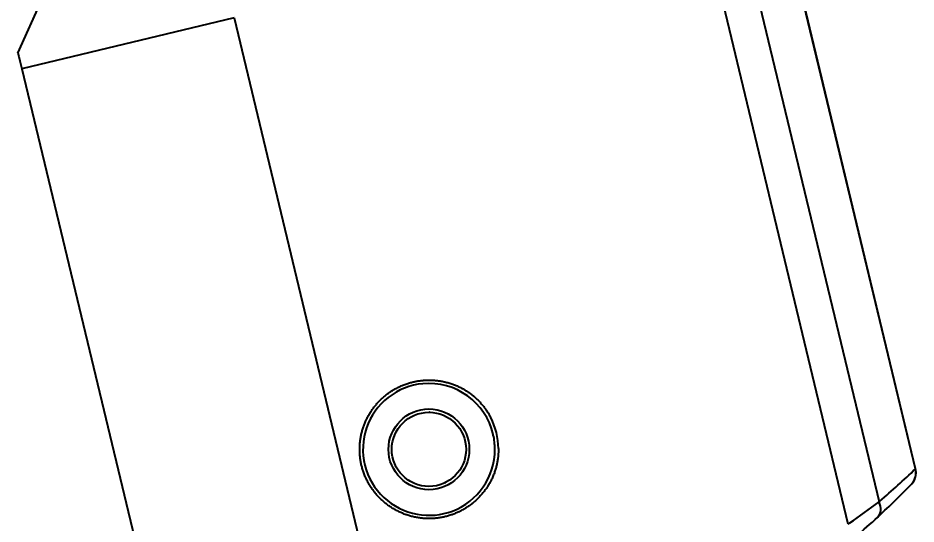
# Model space of a CAD drawing. Header units: millimetres. Extents: x 15 to 415, y 5 to 292.
# Drawn here: x 205.2 to 259.6, y 112.1 to 142.8 of the extents above; entities that cross this region are included whole.
import ezdxf

# ---------------------------------------------------------------- set-up
doc = ezdxf.new("R2010")
doc.units = ezdxf.units.MM
doc.layers.add('Geometrías', color=7, linetype='Continuous')

msp = doc.modelspace()

# ---------------------------------------------------------------- linework, layer by layer
at = {"layer": 'Geometrías', "linetype": 'Continuous', "lineweight": 40}
for p, q in [((228.736, 232.806), (257.394, 113.438)), ((255.522, 112.098), (227.198, 230.076)), ((259.605, 115.443), (249.926, 155.761)), ((259.598, 115.441), (249.928, 155.72)), ((205.189, 140.655), (206.656, 143.949)), ((218.29, 142.792), (205.422, 139.703)), ((218.29, 142.792), (228.743, 99.251)), ((205.422, 139.703), (215.571, 97.432)), ((230.132, 118.877), (230.126, 118.877)), ((228.141, 117.73), (228.147, 117.741)), ((234.002, 117.514), (234.002, 117.515)), ((234.002, 117.515), (234.002, 117.515)), ((234.003, 117.514), (234.002, 117.514)), ((234.007, 117.493), (234.003, 117.514)), ((232.352, 116.636), (232.352, 116.602)), ((234.102, 116.625), (234.102, 116.639)), ((234.102, 116.623), (234.102, 116.625)), ((234.102, 116.617), (234.102, 116.623)), ((234.318, 116.672), (234.318, 116.627)), ((259.598, 115.441), (259.605, 115.443)), ((259.605, 115.443), (259.605, 115.443)), ((228.886, 114.734), (228.88, 114.738)), ((231.106, 114.613), (231.122, 114.621)), ((259.348, 114.505), (259.342, 114.499)), ((259.342, 114.499), (259.342, 114.499)), ((259.348, 114.505), (259.361, 114.519)), ((259.369, 114.528), (259.362, 114.52)), ((259.362, 114.52), (259.363, 114.521)), ((259.362, 114.52), (259.362, 114.52)), ((257.311, 112.522), (257.308, 112.519)), ((257.311, 112.522), (257.311, 112.522)), ((257.366, 112.573), (257.362, 112.57)), ((257.367, 112.574), (257.366, 112.573)), ((257.369, 112.576), (257.367, 112.574)), ((257.367, 112.574), (257.367, 112.574))]:
    msp.add_line(p, q, dxfattribs=at)
at = {"layer": 'Geometrías', "linetype": 'Continuous', "lineweight": 40, "flags": 128}
for points in [[(205.189, 140.655), (205.24, 140.449), (205.301, 140.201), (205.362, 139.953), (205.422, 139.703)], [(231.11, 112.55), (231.055, 112.537), (230.999, 112.524), (230.942, 112.512), (230.885, 112.501), (230.823, 112.49), (230.762, 112.48), (230.7, 112.471), (230.638, 112.462), (230.576, 112.455), (230.514, 112.448), (230.456, 112.443), (230.398, 112.439), (230.34, 112.435), (230.282, 112.433), (230.224, 112.431), (230.166, 112.429), (230.107, 112.429), (230.049, 112.429), (229.991, 112.431), (229.933, 112.433), (229.875, 112.435), (229.817, 112.439), (229.759, 112.443), (229.701, 112.449), (229.643, 112.455), (229.585, 112.462), (229.528, 112.469), (229.47, 112.478), (229.409, 112.487), (229.347, 112.498), (229.286, 112.51), (229.225, 112.523), (229.164, 112.536), (229.103, 112.551), (229.047, 112.565), (228.991, 112.58), (228.935, 112.596), (228.879, 112.612), (228.824, 112.63), (228.769, 112.648), (228.714, 112.666), (228.659, 112.686), (228.605, 112.706), (228.551, 112.728), (228.497, 112.749), (228.444, 112.772), (228.39, 112.795), (228.338, 112.819), (228.285, 112.844), (228.233, 112.87), (228.181, 112.896), (228.13, 112.923), (228.075, 112.952), (228.021, 112.983), (227.967, 113.014), (227.913, 113.046), (227.86, 113.079), (227.808, 113.113), (227.76, 113.145), (227.712, 113.178), (227.664, 113.211), (227.617, 113.245), (227.571, 113.28), (227.525, 113.315), (227.479, 113.351), (227.434, 113.387), (227.39, 113.424), (227.346, 113.462), (227.302, 113.501), (227.259, 113.54), (227.217, 113.579), (227.175, 113.619), (227.134, 113.66), (227.093, 113.701), (227.053, 113.743), (227.013, 113.786), (226.971, 113.832), (226.93, 113.878), (226.89, 113.926), (226.85, 113.974), (226.811, 114.022), (226.773, 114.071), (226.738, 114.117), (226.704, 114.164), (226.67, 114.211), (226.637, 114.259), (226.604, 114.307), (226.573, 114.355), (226.542, 114.404), (226.511, 114.454), (226.482, 114.504), (226.453, 114.554), (226.424, 114.604), (226.397, 114.655), (226.37, 114.707), (226.344, 114.758), (226.318, 114.811), (226.293, 114.863), (226.269, 114.916), (226.246, 114.969), (226.222, 115.026), (226.199, 115.084), (226.176, 115.142), (226.155, 115.2), (226.134, 115.259), (226.114, 115.318), (226.096, 115.374), (226.079, 115.43), (226.062, 115.487), (226.047, 115.544), (226.032, 115.601), (226.018, 115.658), (226.005, 115.716), (225.992, 115.773), (225.981, 115.831), (225.97, 115.889), (225.96, 115.948), (225.951, 116.008), (225.942, 116.067), (225.935, 116.127), (225.928, 116.187), (225.922, 116.245), (225.917, 116.302), (225.913, 116.36), (225.91, 116.418), (225.907, 116.476), (225.906, 116.534), (225.905, 116.592), (225.905, 116.65), (225.906, 116.708), (225.907, 116.766), (225.909, 116.824), (225.913, 116.882), (225.917, 116.94), (225.921, 116.997), (225.927, 117.055), (225.933, 117.113), (225.94, 117.17), (225.948, 117.228), (225.958, 117.289), (225.968, 117.351), (225.979, 117.412), (225.991, 117.473), (226.004, 117.534), (226.018, 117.594), (226.032, 117.651), (226.046, 117.707), (226.062, 117.763), (226.078, 117.818), (226.095, 117.874), (226.112, 117.929), (226.131, 117.984), (226.15, 118.039), (226.17, 118.093), (226.19, 118.148), (226.212, 118.202), (226.234, 118.255), (226.257, 118.309), (226.28, 118.362), (226.305, 118.414), (226.33, 118.467), (226.356, 118.518), (226.382, 118.57), (226.411, 118.625), (226.441, 118.679), (226.472, 118.733), (226.504, 118.787), (226.536, 118.84), (226.57, 118.893), (226.601, 118.941), (226.634, 118.99), (226.667, 119.037), (226.7, 119.085), (226.735, 119.131), (226.769, 119.178), (226.805, 119.224), (226.841, 119.269), (226.878, 119.314), (226.916, 119.358), (226.954, 119.402), (226.992, 119.445), (227.032, 119.488), (227.071, 119.53), (227.112, 119.572), (227.153, 119.613), (227.194, 119.653), (227.236, 119.693), (227.282, 119.735), (227.328, 119.777), (227.375, 119.818), (227.423, 119.858), (227.471, 119.897), (227.52, 119.936), (227.566, 119.971), (227.612, 120.006), (227.659, 120.04), (227.707, 120.074), (227.755, 120.107), (227.803, 120.139), (227.852, 120.17), (227.901, 120.201), (227.95, 120.231), (228, 120.261), (228.051, 120.29), (228.101, 120.318), (228.153, 120.345), (228.204, 120.372), (228.256, 120.398), (228.308, 120.423), (228.361, 120.447), (228.414, 120.471), (228.471, 120.496), (228.528, 120.52), (228.586, 120.543), (228.644, 120.565), (228.703, 120.586), (228.761, 120.606), (228.817, 120.625), (228.872, 120.642), (228.928, 120.659), (228.983, 120.675), (229.036, 120.689)], [(229.036, 120.689), (229.039, 120.69), (229.096, 120.705), (229.152, 120.718), (229.209, 120.731), (229.242, 120.738)], [(229.242, 120.738), (229.265, 120.743), (229.322, 120.755), (229.379, 120.765), (229.437, 120.775), (229.494, 120.784), (229.552, 120.792), (229.609, 120.799), (229.667, 120.806), (229.725, 120.812), (229.782, 120.817), (229.844, 120.821), (229.906, 120.825), (229.969, 120.827), (230.031, 120.829), (230.093, 120.83), (230.155, 120.83), (230.213, 120.829), (230.271, 120.827), (230.329, 120.824), (230.387, 120.821), (230.445, 120.817), (230.503, 120.812), (230.561, 120.806), (230.619, 120.799), (230.677, 120.792), (230.734, 120.784), (230.791, 120.775), (230.849, 120.765), (230.906, 120.755), (230.963, 120.743), (231.02, 120.731), (231.076, 120.719), (231.133, 120.705), (231.189, 120.69), (231.249, 120.674), (231.309, 120.657), (231.369, 120.639), (231.428, 120.62), (231.487, 120.6), (231.546, 120.579), (231.6, 120.559), (231.655, 120.538), (231.708, 120.517), (231.762, 120.494), (231.816, 120.471), (231.869, 120.447), (231.921, 120.423), (231.974, 120.397), (232.026, 120.371), (232.077, 120.345), (232.128, 120.317), (232.179, 120.289), (232.23, 120.26), (232.28, 120.23), (232.33, 120.2), (232.379, 120.169), (232.428, 120.138), (232.476, 120.105), (232.527, 120.07), (232.578, 120.034), (232.628, 119.997), (232.678, 119.959), (232.727, 119.921), (232.776, 119.882), (232.821, 119.845), (232.865, 119.807), (232.909, 119.769), (232.952, 119.73), (232.994, 119.691), (233.037, 119.651), (233.078, 119.61), (233.119, 119.569), (233.159, 119.527), (233.199, 119.485), (233.238, 119.442), (233.277, 119.398), (233.315, 119.354), (233.352, 119.31), (233.389, 119.265), (233.425, 119.219), (233.461, 119.173), (233.496, 119.127), (233.533, 119.077), (233.569, 119.026), (233.604, 118.974), (233.638, 118.922), (233.672, 118.87), (233.705, 118.817), (233.735, 118.767), (233.764, 118.717), (233.792, 118.667), (233.82, 118.616), (233.847, 118.564), (233.847, 118.564)], [(230.132, 118.877), (230.152, 118.877), (230.169, 118.876)], [(228.129, 117.708), (228.134, 117.717), (228.141, 117.73)], [(234.002, 117.515), (234.002, 117.515), (233.998, 117.532)], [(227.852, 116.615), (227.852, 116.652), (227.852, 116.659)], [(234.318, 116.627), (234.318, 116.561), (234.316, 116.496), (234.314, 116.43), (234.31, 116.365), (234.305, 116.299), (234.299, 116.234), (234.293, 116.168), (234.285, 116.103), (234.277, 116.046), (234.269, 115.988), (234.259, 115.931), (234.249, 115.874), (234.238, 115.818), (234.227, 115.761), (234.214, 115.704), (234.201, 115.648), (234.187, 115.592), (234.173, 115.536), (234.157, 115.481), (234.141, 115.425), (234.124, 115.37), (234.106, 115.315), (234.088, 115.26), (234.068, 115.206), (234.048, 115.151), (234.027, 115.097), (234.004, 115.04), (233.98, 114.983), (233.956, 114.926), (233.93, 114.87), (233.904, 114.814), (233.876, 114.758), (233.85, 114.706), (233.823, 114.655), (233.796, 114.604), (233.767, 114.554), (233.738, 114.503), (233.708, 114.454), (233.678, 114.404), (233.647, 114.355), (233.615, 114.307), (233.583, 114.259), (233.55, 114.211), (233.516, 114.164), (233.481, 114.118), (233.446, 114.071), (233.411, 114.026), (233.374, 113.981), (233.338, 113.936), (233.3, 113.892), (233.259, 113.845), (233.218, 113.799), (233.175, 113.753), (233.132, 113.708), (233.089, 113.664), (233.045, 113.62), (233.003, 113.58), (232.96, 113.541), (232.917, 113.502), (232.873, 113.463), (232.829, 113.425), (232.785, 113.388), (232.74, 113.351), (232.694, 113.315), (232.648, 113.28), (232.601, 113.245), (232.554, 113.211), (232.506, 113.178), (232.458, 113.145), (232.41, 113.113), (232.361, 113.082), (232.312, 113.051), (232.262, 113.021), (232.212, 112.991), (232.158, 112.961), (232.103, 112.931), (232.048, 112.902), (231.992, 112.873), (231.936, 112.846), (231.88, 112.819), (231.827, 112.795), (231.774, 112.772), (231.72, 112.749), (231.666, 112.727), (231.612, 112.706), (231.557, 112.686), (231.503, 112.666), (231.447, 112.647), (231.392, 112.629), (231.337, 112.612), (231.281, 112.595), (231.225, 112.58), (231.169, 112.565), (231.112, 112.55), (231.11, 112.55)], [(259.418, 114.586), (259.419, 114.588), (259.426, 114.596), (259.432, 114.604), (259.437, 114.612), (259.443, 114.62), (259.449, 114.628), (259.454, 114.636), (259.469, 114.657), (259.483, 114.68), (259.496, 114.702), (259.509, 114.725), (259.514, 114.734), (259.518, 114.742), (259.523, 114.75), (259.527, 114.759), (259.531, 114.767), (259.534, 114.774), (259.538, 114.781), (259.54, 114.787), (259.542, 114.791), (259.544, 114.794), (259.545, 114.797), (259.546, 114.801), (259.548, 114.805), (259.55, 114.809), (259.552, 114.814), (259.554, 114.819), (259.557, 114.826), (259.56, 114.833), (259.563, 114.841), (259.567, 114.85), (259.57, 114.859), (259.573, 114.867), (259.576, 114.876), (259.581, 114.891), (259.586, 114.906), (259.591, 114.921), (259.596, 114.938), (259.6, 114.956), (259.605, 114.974), (259.609, 114.992), (259.611, 115.002), (259.613, 115.012), (259.615, 115.023), (259.617, 115.033), (259.619, 115.044), (259.621, 115.054), (259.622, 115.064), (259.623, 115.072), (259.624, 115.08), (259.625, 115.087), (259.626, 115.092), (259.627, 115.097), (259.627, 115.102), (259.628, 115.107), (259.628, 115.113), (259.629, 115.12), (259.63, 115.128), (259.63, 115.138), (259.631, 115.149), (259.632, 115.16), (259.632, 115.17), (259.632, 115.18), (259.633, 115.19), (259.633, 115.2), (259.633, 115.207), (259.633, 115.214), (259.633, 115.221), (259.633, 115.228), (259.632, 115.236), (259.632, 115.245), (259.632, 115.255), (259.631, 115.265), (259.631, 115.276), (259.63, 115.289), (259.629, 115.301), (259.627, 115.315), (259.626, 115.329), (259.624, 115.345), (259.622, 115.359), (259.619, 115.375), (259.616, 115.391), (259.613, 115.408), (259.609, 115.425), (259.605, 115.443)], [(228.886, 114.734), (228.919, 114.713), (228.92, 114.713)], [(231.143, 114.632), (231.138, 114.63), (231.122, 114.621)], [(259.348, 114.505), (259.359, 114.517), (259.361, 114.519)], [(259.361, 114.519), (259.361, 114.519), (259.362, 114.52)], [(259.363, 114.521), (259.37, 114.528), (259.38, 114.54), (259.389, 114.55), (259.397, 114.56), (259.405, 114.57), (259.413, 114.579), (259.418, 114.586)], [(259.369, 114.528), (259.38, 114.54), (259.383, 114.544)], [(257.394, 113.438), (257.445, 113.482), (257.447, 113.484)], [(255.522, 112.098), (255.571, 112.132), (255.616, 112.163)], [(257.362, 112.57), (257.361, 112.569), (257.311, 112.522)]]:
    msp.add_lwpolyline(points, dxfattribs=at)
at = {"layer": 'Geometrías', "linetype": 'Continuous', "lineweight": 40}
for radius in [2.45, 2.25]:
    msp.add_circle((230.102, 116.627), radius, dxfattribs=at)
for centre, radius, start, end in [((230.102, 116.627), 4, 95.3606, 128.1142), ((230.102, 116.627), 4, 13.0701, 95.3606), ((230.102, 116.627), 4, 128.1142, 259.7943), ((230.125, 116.633), 4.193, 0.5332, 27.4323), ((230.102, 116.627), 4, 0.1661, 12.501), ((230.102, 116.627), 4, 290.8335, 359.8619), ((214.879, 162.437), 64.872, 311.009, 313.57826), ((258.627, 115.199), 1.001, 319.0615, 13.9764), ((216.724, 156.247), 59.659, 312.94446, 315.5907), ((206.168, 182.986), 86.377, 304.922, 306.3734), ((230.102, 116.627), 4, 259.7944, 290.8334), ((217.95, 154.938), 57.866, 311.11261, 312.85599)]:
    msp.add_arc(centre, radius, start, end, dxfattribs=at)
msp.add_ellipse((256.63, 113.255), major_axis=(0.68, -0.733), ratio=0.741183, start_param=6.283185, end_param=7.458988, dxfattribs=at)

doc.saveas('drawing.dxf')
